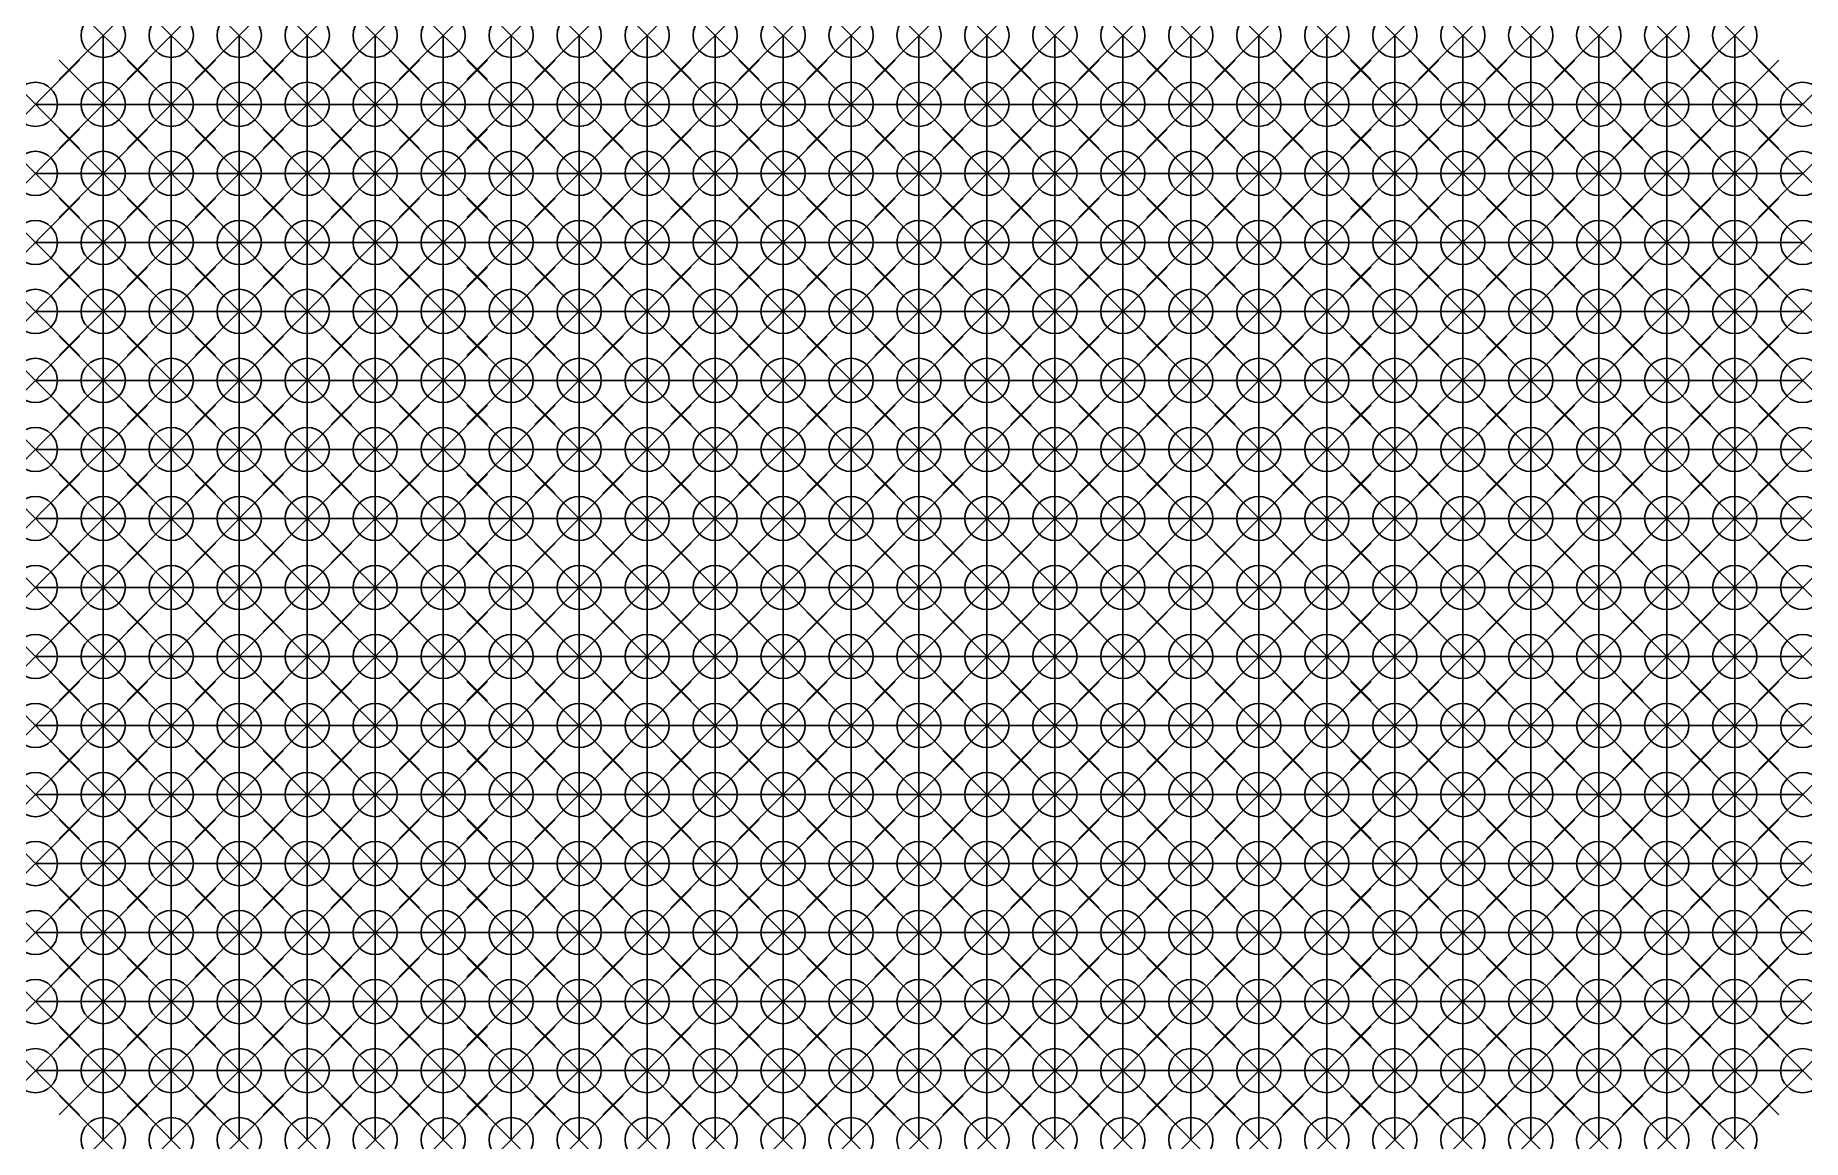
# Model space of a CAD drawing. Header units: inches. Extents: x 0 to 40, y 0 to 25.
import ezdxf

# ---------------------------------------------------------------- set-up
doc = ezdxf.new("R2010")
doc.units = ezdxf.units.IN
doc.header["$MEASUREMENT"] = 0
doc.header["$PDMODE"] = 35
for name, color, linetype in [('GF_Glass_01', 210, 'Continuous'), ('GF_Glass_02', 210, 'Continuous'), ('GF_Glass_03', 210, 'Continuous'), ('GF_Glass_04', 210, 'Continuous'), ('GF_Glass_05', 210, 'Continuous'), ('NF_Glassload', 150, 'Continuous'), ('NF_RestraintsXYZ', 70, 'Continuous'), ('NF_Windload_01', 40, 'Continuous'), ('NF_Windload_02', 40, 'Continuous'), ('NF_Windload_03', 40, 'Continuous'), ('NF_Windload_04', 40, 'Continuous'), ('NF_Windload_05', 40, 'Continuous'), ('NF_Windload_06', 40, 'Continuous'), ('NF_Windload_07', 40, 'Continuous'), ('NF_Windload_08', 40, 'Continuous'), ('NF_Windload_09', 40, 'Continuous'), ('NF_Windload_10', 40, 'Continuous'), ('NF_Windload_11', 40, 'Continuous'), ('NF_Windload_12', 40, 'Continuous'), ('NF_Windload_13', 40, 'Continuous'), ('NF_Windload_14', 40, 'Continuous'), ('NF_Windload_15', 40, 'Continuous')]:
    doc.layers.add(name, color=color, linetype=linetype)

msp = doc.modelspace()

# ---------------------------------------------------------------- linework, layer by layer
for p, q in [((1.538, 25), (1.538, 23.438)), ((3.077, 25), (3.077, 23.438)), ((4.615, 25), (4.615, 23.438)), ((6.154, 25), (6.154, 23.438)), ((7.692, 25), (7.692, 23.438)), ((9.231, 25), (9.231, 23.438)), ((10.769, 25), (10.769, 23.438)), ((12.308, 25), (12.308, 23.438)), ((13.846, 25), (13.846, 23.438)), ((15.385, 25), (15.385, 23.438)), ((16.923, 25), (16.923, 23.438)), ((18.462, 25), (18.462, 23.438)), ((20, 25), (20, 23.438)), ((21.538, 25), (21.538, 23.438)), ((23.077, 25), (23.077, 23.438)), ((24.615, 25), (24.615, 23.438)), ((26.154, 25), (26.154, 23.438)), ((27.692, 25), (27.692, 23.438)), ((29.231, 25), (29.231, 23.438)), ((30.769, 25), (30.769, 23.438)), ((32.308, 25), (32.308, 23.438)), ((33.846, 25), (33.846, 23.438)), ((35.385, 25), (35.385, 23.438)), ((36.923, 25), (36.923, 23.438)), ((38.462, 25), (38.462, 23.438)), ((0, 23.438), (1.538, 23.438)), ((1.538, 23.438), (1.538, 21.875)), ((1.538, 23.438), (3.077, 23.438)), ((3.077, 23.438), (3.077, 21.875)), ((3.077, 23.438), (4.615, 23.438)), ((4.615, 23.438), (4.615, 21.875)), ((4.615, 23.438), (6.154, 23.438)), ((6.154, 23.438), (6.154, 21.875)), ((6.154, 23.438), (7.692, 23.438)), ((7.692, 23.438), (7.692, 21.875)), ((7.692, 23.438), (9.231, 23.438)), ((9.231, 23.438), (9.231, 21.875)), ((9.231, 23.438), (10.769, 23.438)), ((10.769, 23.438), (10.769, 21.875)), ((10.769, 23.438), (12.308, 23.438)), ((12.308, 23.438), (12.308, 21.875)), ((12.308, 23.438), (13.846, 23.438)), ((13.846, 23.438), (13.846, 21.875)), ((13.846, 23.438), (15.385, 23.438)), ((15.385, 23.438), (15.385, 21.875)), ((15.385, 23.438), (16.923, 23.438)), ((16.923, 23.438), (16.923, 21.875)), ((16.923, 23.438), (18.462, 23.438)), ((18.462, 23.438), (18.462, 21.875)), ((18.462, 23.438), (20, 23.438)), ((20, 23.438), (20, 21.875)), ((20, 23.438), (21.538, 23.438)), ((21.538, 23.438), (21.538, 21.875)), ((21.538, 23.438), (23.077, 23.438)), ((23.077, 23.438), (23.077, 21.875)), ((23.077, 23.438), (24.615, 23.438)), ((24.615, 23.438), (24.615, 21.875)), ((24.615, 23.438), (26.154, 23.438)), ((26.154, 23.438), (26.154, 21.875)), ((26.154, 23.438), (27.692, 23.438)), ((27.692, 23.438), (27.692, 21.875)), ((27.692, 23.438), (29.231, 23.438)), ((29.231, 23.438), (29.231, 21.875)), ((29.231, 23.438), (30.769, 23.438)), ((30.769, 23.438), (30.769, 21.875)), ((30.769, 23.438), (32.308, 23.438)), ((32.308, 23.438), (32.308, 21.875)), ((32.308, 23.438), (33.846, 23.438)), ((33.846, 23.438), (33.846, 21.875)), ((33.846, 23.438), (35.385, 23.438)), ((35.385, 23.438), (35.385, 21.875)), ((35.385, 23.438), (36.923, 23.438)), ((36.923, 23.438), (36.923, 21.875)), ((36.923, 23.438), (38.462, 23.438)), ((38.462, 23.438), (38.462, 21.875)), ((38.462, 23.438), (40, 23.438)), ((0, 21.875), (1.538, 21.875)), ((1.538, 21.875), (1.538, 20.312)), ((1.538, 21.875), (3.077, 21.875)), ((3.077, 21.875), (3.077, 20.312)), ((3.077, 21.875), (4.615, 21.875)), ((4.615, 21.875), (4.615, 20.312)), ((4.615, 21.875), (6.154, 21.875)), ((6.154, 21.875), (6.154, 20.312)), ((6.154, 21.875), (7.692, 21.875)), ((7.692, 21.875), (7.692, 20.312)), ((7.692, 21.875), (9.231, 21.875)), ((9.231, 21.875), (9.231, 20.312)), ((9.231, 21.875), (10.769, 21.875)), ((10.769, 21.875), (10.769, 20.312)), ((10.769, 21.875), (12.308, 21.875)), ((12.308, 21.875), (12.308, 20.312)), ((12.308, 21.875), (13.846, 21.875)), ((13.846, 21.875), (13.846, 20.312)), ((13.846, 21.875), (15.385, 21.875)), ((15.385, 21.875), (15.385, 20.312)), ((15.385, 21.875), (16.923, 21.875)), ((16.923, 21.875), (16.923, 20.312)), ((16.923, 21.875), (18.462, 21.875)), ((18.462, 21.875), (18.462, 20.312)), ((18.462, 21.875), (20, 21.875)), ((20, 21.875), (20, 20.312)), ((20, 21.875), (21.538, 21.875)), ((21.538, 21.875), (21.538, 20.312)), ((21.538, 21.875), (23.077, 21.875)), ((23.077, 21.875), (23.077, 20.312)), ((23.077, 21.875), (24.615, 21.875)), ((24.615, 21.875), (24.615, 20.312)), ((24.615, 21.875), (26.154, 21.875)), ((26.154, 21.875), (26.154, 20.312)), ((26.154, 21.875), (27.692, 21.875)), ((27.692, 21.875), (27.692, 20.312)), ((27.692, 21.875), (29.231, 21.875)), ((29.231, 21.875), (29.231, 20.312)), ((29.231, 21.875), (30.769, 21.875)), ((30.769, 21.875), (30.769, 20.312)), ((30.769, 21.875), (32.308, 21.875)), ((32.308, 21.875), (32.308, 20.312)), ((32.308, 21.875), (33.846, 21.875)), ((33.846, 21.875), (33.846, 20.312)), ((33.846, 21.875), (35.385, 21.875)), ((35.385, 21.875), (35.385, 20.312)), ((35.385, 21.875), (36.923, 21.875)), ((36.923, 21.875), (36.923, 20.312)), ((36.923, 21.875), (38.462, 21.875)), ((38.462, 21.875), (38.462, 20.312)), ((38.462, 21.875), (40, 21.875)), ((0, 20.312), (1.538, 20.312)), ((1.538, 20.312), (1.538, 18.75)), ((1.538, 20.312), (3.077, 20.312)), ((3.077, 20.312), (3.077, 18.75)), ((3.077, 20.312), (4.615, 20.312)), ((4.615, 20.312), (4.615, 18.75)), ((4.615, 20.312), (6.154, 20.312)), ((6.154, 20.312), (6.154, 18.75)), ((6.154, 20.312), (7.692, 20.312)), ((7.692, 20.312), (7.692, 18.75)), ((7.692, 20.312), (9.231, 20.312)), ((9.231, 20.312), (9.231, 18.75)), ((9.231, 20.312), (10.769, 20.312)), ((10.769, 20.312), (10.769, 18.75)), ((10.769, 20.312), (12.308, 20.312)), ((12.308, 20.312), (12.308, 18.75)), ((12.308, 20.312), (13.846, 20.312)), ((13.846, 20.312), (13.846, 18.75)), ((13.846, 20.312), (15.385, 20.312)), ((15.385, 20.312), (15.385, 18.75)), ((15.385, 20.312), (16.923, 20.312)), ((16.923, 20.312), (16.923, 18.75)), ((16.923, 20.312), (18.462, 20.312)), ((18.462, 20.312), (18.462, 18.75)), ((18.462, 20.312), (20, 20.312)), ((20, 20.312), (20, 18.75)), ((20, 20.312), (21.538, 20.312)), ((21.538, 20.312), (21.538, 18.75)), ((21.538, 20.312), (23.077, 20.312)), ((23.077, 20.312), (23.077, 18.75)), ((23.077, 20.312), (24.615, 20.312)), ((24.615, 20.312), (24.615, 18.75)), ((24.615, 20.312), (26.154, 20.312)), ((26.154, 20.312), (26.154, 18.75)), ((26.154, 20.312), (27.692, 20.312)), ((27.692, 20.312), (27.692, 18.75)), ((27.692, 20.312), (29.231, 20.312)), ((29.231, 20.312), (29.231, 18.75)), ((29.231, 20.312), (30.769, 20.312)), ((30.769, 20.312), (30.769, 18.75)), ((30.769, 20.312), (32.308, 20.312)), ((32.308, 20.312), (32.308, 18.75)), ((32.308, 20.312), (33.846, 20.312)), ((33.846, 20.312), (33.846, 18.75)), ((33.846, 20.312), (35.385, 20.312)), ((35.385, 20.312), (35.385, 18.75)), ((35.385, 20.312), (36.923, 20.312)), ((36.923, 20.312), (36.923, 18.75)), ((36.923, 20.312), (38.462, 20.312)), ((38.462, 20.312), (38.462, 18.75)), ((38.462, 20.312), (40, 20.312)), ((0, 18.75), (1.538, 18.75)), ((1.538, 18.75), (1.538, 17.188)), ((1.538, 18.75), (3.077, 18.75)), ((3.077, 18.75), (3.077, 17.188)), ((3.077, 18.75), (4.615, 18.75)), ((4.615, 18.75), (4.615, 17.188)), ((4.615, 18.75), (6.154, 18.75)), ((6.154, 18.75), (6.154, 17.188)), ((6.154, 18.75), (7.692, 18.75)), ((7.692, 18.75), (7.692, 17.188)), ((7.692, 18.75), (9.231, 18.75)), ((9.231, 18.75), (9.231, 17.188)), ((9.231, 18.75), (10.769, 18.75)), ((10.769, 18.75), (10.769, 17.188)), ((10.769, 18.75), (12.308, 18.75)), ((12.308, 18.75), (12.308, 17.188)), ((12.308, 18.75), (13.846, 18.75)), ((13.846, 18.75), (13.846, 17.188)), ((13.846, 18.75), (15.385, 18.75)), ((15.385, 18.75), (15.385, 17.188)), ((15.385, 18.75), (16.923, 18.75)), ((16.923, 18.75), (16.923, 17.188)), ((16.923, 18.75), (18.462, 18.75)), ((18.462, 18.75), (18.462, 17.188)), ((18.462, 18.75), (20, 18.75)), ((20, 18.75), (20, 17.188)), ((20, 18.75), (21.538, 18.75)), ((21.538, 18.75), (21.538, 17.188)), ((21.538, 18.75), (23.077, 18.75)), ((23.077, 18.75), (23.077, 17.188)), ((23.077, 18.75), (24.615, 18.75)), ((24.615, 18.75), (24.615, 17.188)), ((24.615, 18.75), (26.154, 18.75)), ((26.154, 18.75), (26.154, 17.188)), ((26.154, 18.75), (27.692, 18.75)), ((27.692, 18.75), (27.692, 17.188)), ((27.692, 18.75), (29.231, 18.75)), ((29.231, 18.75), (29.231, 17.188)), ((29.231, 18.75), (30.769, 18.75)), ((30.769, 18.75), (30.769, 17.188)), ((30.769, 18.75), (32.308, 18.75)), ((32.308, 18.75), (32.308, 17.188)), ((32.308, 18.75), (33.846, 18.75)), ((33.846, 18.75), (33.846, 17.188)), ((33.846, 18.75), (35.385, 18.75)), ((35.385, 18.75), (35.385, 17.188)), ((35.385, 18.75), (36.923, 18.75)), ((36.923, 18.75), (36.923, 17.188)), ((36.923, 18.75), (38.462, 18.75)), ((38.462, 18.75), (38.462, 17.188)), ((38.462, 18.75), (40, 18.75)), ((0, 17.188), (1.538, 17.188)), ((1.538, 17.188), (1.538, 15.625)), ((1.538, 17.188), (3.077, 17.188)), ((3.077, 17.188), (3.077, 15.625)), ((3.077, 17.188), (4.615, 17.188)), ((4.615, 17.188), (4.615, 15.625)), ((4.615, 17.188), (6.154, 17.188)), ((6.154, 17.188), (6.154, 15.625)), ((6.154, 17.188), (7.692, 17.188)), ((7.692, 17.188), (7.692, 15.625)), ((7.692, 17.188), (9.231, 17.188)), ((9.231, 17.188), (9.231, 15.625)), ((9.231, 17.188), (10.769, 17.188)), ((10.769, 17.188), (10.769, 15.625)), ((10.769, 17.188), (12.308, 17.188)), ((12.308, 17.188), (12.308, 15.625)), ((12.308, 17.188), (13.846, 17.188)), ((13.846, 17.188), (13.846, 15.625)), ((13.846, 17.188), (15.385, 17.188)), ((15.385, 17.188), (15.385, 15.625)), ((15.385, 17.188), (16.923, 17.188)), ((16.923, 17.188), (16.923, 15.625)), ((16.923, 17.188), (18.462, 17.188)), ((18.462, 17.188), (18.462, 15.625)), ((18.462, 17.188), (20, 17.188)), ((20, 17.188), (20, 15.625)), ((20, 17.188), (21.538, 17.188)), ((21.538, 17.188), (21.538, 15.625)), ((21.538, 17.188), (23.077, 17.188)), ((23.077, 17.188), (23.077, 15.625)), ((23.077, 17.188), (24.615, 17.188)), ((24.615, 17.188), (24.615, 15.625)), ((24.615, 17.188), (26.154, 17.188)), ((26.154, 17.188), (26.154, 15.625)), ((26.154, 17.188), (27.692, 17.188)), ((27.692, 17.188), (27.692, 15.625)), ((27.692, 17.188), (29.231, 17.188)), ((29.231, 17.188), (29.231, 15.625)), ((29.231, 17.188), (30.769, 17.188)), ((30.769, 17.188), (30.769, 15.625)), ((30.769, 17.188), (32.308, 17.188)), ((32.308, 17.188), (32.308, 15.625)), ((32.308, 17.188), (33.846, 17.188)), ((33.846, 17.188), (33.846, 15.625)), ((33.846, 17.188), (35.385, 17.188)), ((35.385, 17.188), (35.385, 15.625)), ((35.385, 17.188), (36.923, 17.188)), ((36.923, 17.188), (36.923, 15.625)), ((36.923, 17.188), (38.462, 17.188)), ((38.462, 17.188), (38.462, 15.625)), ((38.462, 17.188), (40, 17.188)), ((0, 15.625), (1.538, 15.625)), ((1.538, 15.625), (1.538, 14.062)), ((1.538, 15.625), (3.077, 15.625)), ((3.077, 15.625), (3.077, 14.062)), ((3.077, 15.625), (4.615, 15.625)), ((4.615, 15.625), (4.615, 14.062)), ((4.615, 15.625), (6.154, 15.625)), ((6.154, 15.625), (6.154, 14.062)), ((6.154, 15.625), (7.692, 15.625)), ((7.692, 15.625), (7.692, 14.062)), ((7.692, 15.625), (9.231, 15.625)), ((9.231, 15.625), (9.231, 14.062)), ((9.231, 15.625), (10.769, 15.625)), ((10.769, 15.625), (10.769, 14.062)), ((10.769, 15.625), (12.308, 15.625)), ((12.308, 15.625), (12.308, 14.062)), ((12.308, 15.625), (13.846, 15.625)), ((13.846, 15.625), (13.846, 14.062)), ((13.846, 15.625), (15.385, 15.625)), ((15.385, 15.625), (15.385, 14.062)), ((15.385, 15.625), (16.923, 15.625)), ((16.923, 15.625), (16.923, 14.062)), ((16.923, 15.625), (18.462, 15.625)), ((18.462, 15.625), (18.462, 14.062)), ((18.462, 15.625), (20, 15.625)), ((20, 15.625), (20, 14.062)), ((20, 15.625), (21.538, 15.625)), ((21.538, 15.625), (21.538, 14.062)), ((21.538, 15.625), (23.077, 15.625)), ((23.077, 15.625), (23.077, 14.062)), ((23.077, 15.625), (24.615, 15.625)), ((24.615, 15.625), (24.615, 14.062)), ((24.615, 15.625), (26.154, 15.625)), ((26.154, 15.625), (26.154, 14.062)), ((26.154, 15.625), (27.692, 15.625)), ((27.692, 15.625), (27.692, 14.062)), ((27.692, 15.625), (29.231, 15.625)), ((29.231, 15.625), (29.231, 14.062)), ((29.231, 15.625), (30.769, 15.625)), ((30.769, 15.625), (30.769, 14.062)), ((30.769, 15.625), (32.308, 15.625)), ((32.308, 15.625), (32.308, 14.062)), ((32.308, 15.625), (33.846, 15.625)), ((33.846, 15.625), (33.846, 14.062)), ((33.846, 15.625), (35.385, 15.625)), ((35.385, 15.625), (35.385, 14.062)), ((35.385, 15.625), (36.923, 15.625)), ((36.923, 15.625), (36.923, 14.062)), ((36.923, 15.625), (38.462, 15.625)), ((38.462, 15.625), (38.462, 14.062)), ((38.462, 15.625), (40, 15.625)), ((0, 14.062), (1.538, 14.062)), ((1.538, 14.062), (1.538, 12.5)), ((1.538, 14.062), (3.077, 14.062)), ((3.077, 14.062), (3.077, 12.5)), ((3.077, 14.062), (4.615, 14.062)), ((4.615, 14.062), (4.615, 12.5)), ((4.615, 14.062), (6.154, 14.062)), ((6.154, 14.062), (6.154, 12.5)), ((6.154, 14.062), (7.692, 14.062)), ((7.692, 14.062), (7.692, 12.5)), ((7.692, 14.062), (9.231, 14.062)), ((9.231, 14.062), (9.231, 12.5)), ((9.231, 14.062), (10.769, 14.062)), ((10.769, 14.062), (10.769, 12.5)), ((10.769, 14.062), (12.308, 14.062)), ((12.308, 14.062), (12.308, 12.5)), ((12.308, 14.062), (13.846, 14.062)), ((13.846, 14.062), (13.846, 12.5)), ((13.846, 14.062), (15.385, 14.062)), ((15.385, 14.062), (15.385, 12.5)), ((15.385, 14.062), (16.923, 14.062)), ((16.923, 14.062), (16.923, 12.5)), ((16.923, 14.062), (18.462, 14.062)), ((18.462, 14.062), (18.462, 12.5)), ((18.462, 14.062), (20, 14.062)), ((20, 14.062), (20, 12.5)), ((20, 14.062), (21.538, 14.062)), ((21.538, 14.062), (21.538, 12.5)), ((21.538, 14.062), (23.077, 14.062)), ((23.077, 14.062), (23.077, 12.5)), ((23.077, 14.062), (24.615, 14.062)), ((24.615, 14.062), (24.615, 12.5)), ((24.615, 14.062), (26.154, 14.062)), ((26.154, 14.062), (26.154, 12.5)), ((26.154, 14.062), (27.692, 14.062)), ((27.692, 14.062), (27.692, 12.5)), ((27.692, 14.062), (29.231, 14.062)), ((29.231, 14.062), (29.231, 12.5)), ((29.231, 14.062), (30.769, 14.062)), ((30.769, 14.062), (30.769, 12.5)), ((30.769, 14.062), (32.308, 14.062)), ((32.308, 14.062), (32.308, 12.5)), ((32.308, 14.062), (33.846, 14.062)), ((33.846, 14.062), (33.846, 12.5)), ((33.846, 14.062), (35.385, 14.062)), ((35.385, 14.062), (35.385, 12.5)), ((35.385, 14.062), (36.923, 14.062)), ((36.923, 14.062), (36.923, 12.5)), ((36.923, 14.062), (38.462, 14.062)), ((38.462, 14.062), (38.462, 12.5)), ((38.462, 14.062), (40, 14.062)), ((0, 12.5), (1.538, 12.5)), ((1.538, 12.5), (1.538, 10.938)), ((1.538, 12.5), (3.077, 12.5)), ((3.077, 12.5), (3.077, 10.938)), ((3.077, 12.5), (4.615, 12.5)), ((4.615, 12.5), (4.615, 10.938)), ((4.615, 12.5), (6.154, 12.5)), ((6.154, 12.5), (6.154, 10.938)), ((6.154, 12.5), (7.692, 12.5)), ((7.692, 12.5), (7.692, 10.938)), ((7.692, 12.5), (9.231, 12.5)), ((9.231, 12.5), (9.231, 10.938)), ((9.231, 12.5), (10.769, 12.5)), ((10.769, 12.5), (10.769, 10.938)), ((10.769, 12.5), (12.308, 12.5)), ((12.308, 12.5), (12.308, 10.938)), ((12.308, 12.5), (13.846, 12.5)), ((13.846, 12.5), (13.846, 10.938)), ((13.846, 12.5), (15.385, 12.5)), ((15.385, 12.5), (15.385, 10.938)), ((15.385, 12.5), (16.923, 12.5)), ((16.923, 12.5), (16.923, 10.938)), ((16.923, 12.5), (18.462, 12.5)), ((18.462, 12.5), (18.462, 10.938)), ((18.462, 12.5), (20, 12.5)), ((20, 12.5), (20, 10.938)), ((20, 12.5), (21.538, 12.5)), ((21.538, 12.5), (21.538, 10.938)), ((21.538, 12.5), (23.077, 12.5)), ((23.077, 12.5), (23.077, 10.938)), ((23.077, 12.5), (24.615, 12.5)), ((24.615, 12.5), (24.615, 10.938)), ((24.615, 12.5), (26.154, 12.5)), ((26.154, 12.5), (26.154, 10.938)), ((26.154, 12.5), (27.692, 12.5)), ((27.692, 12.5), (27.692, 10.938)), ((27.692, 12.5), (29.231, 12.5)), ((29.231, 12.5), (29.231, 10.938)), ((29.231, 12.5), (30.769, 12.5)), ((30.769, 12.5), (30.769, 10.938)), ((30.769, 12.5), (32.308, 12.5)), ((32.308, 12.5), (32.308, 10.938)), ((32.308, 12.5), (33.846, 12.5)), ((33.846, 12.5), (33.846, 10.938)), ((33.846, 12.5), (35.385, 12.5)), ((35.385, 12.5), (35.385, 10.938)), ((35.385, 12.5), (36.923, 12.5)), ((36.923, 12.5), (36.923, 10.938)), ((36.923, 12.5), (38.462, 12.5)), ((38.462, 12.5), (38.462, 10.938)), ((38.462, 12.5), (40, 12.5)), ((0, 10.938), (1.538, 10.938)), ((1.538, 10.938), (1.538, 9.375)), ((1.538, 10.938), (3.077, 10.938)), ((3.077, 10.938), (3.077, 9.375)), ((3.077, 10.938), (4.615, 10.938)), ((4.615, 10.938), (4.615, 9.375)), ((4.615, 10.938), (6.154, 10.938)), ((6.154, 10.938), (6.154, 9.375)), ((6.154, 10.938), (7.692, 10.938)), ((7.692, 10.938), (7.692, 9.375)), ((7.692, 10.938), (9.231, 10.938)), ((9.231, 10.938), (9.231, 9.375)), ((9.231, 10.938), (10.769, 10.938)), ((10.769, 10.938), (10.769, 9.375)), ((10.769, 10.938), (12.308, 10.938)), ((12.308, 10.938), (12.308, 9.375)), ((12.308, 10.938), (13.846, 10.938)), ((13.846, 10.938), (13.846, 9.375)), ((13.846, 10.938), (15.385, 10.938)), ((15.385, 10.938), (15.385, 9.375)), ((15.385, 10.938), (16.923, 10.938)), ((16.923, 10.938), (16.923, 9.375)), ((16.923, 10.938), (18.462, 10.938)), ((18.462, 10.938), (18.462, 9.375)), ((18.462, 10.938), (20, 10.938)), ((20, 10.938), (20, 9.375)), ((20, 10.938), (21.538, 10.938)), ((21.538, 10.938), (21.538, 9.375)), ((21.538, 10.938), (23.077, 10.938)), ((23.077, 10.938), (23.077, 9.375)), ((23.077, 10.938), (24.615, 10.938)), ((24.615, 10.938), (24.615, 9.375)), ((24.615, 10.938), (26.154, 10.938)), ((26.154, 10.938), (26.154, 9.375)), ((26.154, 10.938), (27.692, 10.938)), ((27.692, 10.938), (27.692, 9.375)), ((27.692, 10.938), (29.231, 10.938)), ((29.231, 10.938), (29.231, 9.375)), ((29.231, 10.938), (30.769, 10.938)), ((30.769, 10.938), (30.769, 9.375)), ((30.769, 10.938), (32.308, 10.938)), ((32.308, 10.938), (32.308, 9.375)), ((32.308, 10.938), (33.846, 10.938)), ((33.846, 10.938), (33.846, 9.375)), ((33.846, 10.938), (35.385, 10.938)), ((35.385, 10.938), (35.385, 9.375)), ((35.385, 10.938), (36.923, 10.938)), ((36.923, 10.938), (36.923, 9.375)), ((36.923, 10.938), (38.462, 10.938)), ((38.462, 10.938), (38.462, 9.375)), ((38.462, 10.938), (40, 10.938)), ((0, 9.375), (1.538, 9.375)), ((1.538, 9.375), (1.538, 7.812)), ((1.538, 9.375), (3.077, 9.375)), ((3.077, 9.375), (3.077, 7.812)), ((3.077, 9.375), (4.615, 9.375)), ((4.615, 9.375), (4.615, 7.812)), ((4.615, 9.375), (6.154, 9.375)), ((6.154, 9.375), (6.154, 7.812)), ((6.154, 9.375), (7.692, 9.375)), ((7.692, 9.375), (7.692, 7.812)), ((7.692, 9.375), (9.231, 9.375)), ((9.231, 9.375), (9.231, 7.812)), ((9.231, 9.375), (10.769, 9.375)), ((10.769, 9.375), (10.769, 7.812)), ((10.769, 9.375), (12.308, 9.375)), ((12.308, 9.375), (12.308, 7.812)), ((12.308, 9.375), (13.846, 9.375)), ((13.846, 9.375), (13.846, 7.812)), ((13.846, 9.375), (15.385, 9.375)), ((15.385, 9.375), (15.385, 7.812)), ((15.385, 9.375), (16.923, 9.375)), ((16.923, 9.375), (16.923, 7.812)), ((16.923, 9.375), (18.462, 9.375)), ((18.462, 9.375), (18.462, 7.812)), ((18.462, 9.375), (20, 9.375)), ((20, 9.375), (20, 7.812)), ((20, 9.375), (21.538, 9.375)), ((21.538, 9.375), (21.538, 7.812)), ((21.538, 9.375), (23.077, 9.375)), ((23.077, 9.375), (23.077, 7.812)), ((23.077, 9.375), (24.615, 9.375)), ((24.615, 9.375), (24.615, 7.812)), ((24.615, 9.375), (26.154, 9.375)), ((26.154, 9.375), (26.154, 7.812)), ((26.154, 9.375), (27.692, 9.375)), ((27.692, 9.375), (27.692, 7.812)), ((27.692, 9.375), (29.231, 9.375)), ((29.231, 9.375), (29.231, 7.812)), ((29.231, 9.375), (30.769, 9.375)), ((30.769, 9.375), (30.769, 7.812)), ((30.769, 9.375), (32.308, 9.375)), ((32.308, 9.375), (32.308, 7.812)), ((32.308, 9.375), (33.846, 9.375)), ((33.846, 9.375), (33.846, 7.812)), ((33.846, 9.375), (35.385, 9.375)), ((35.385, 9.375), (35.385, 7.812)), ((35.385, 9.375), (36.923, 9.375)), ((36.923, 9.375), (36.923, 7.812)), ((36.923, 9.375), (38.462, 9.375)), ((38.462, 9.375), (38.462, 7.812)), ((38.462, 9.375), (40, 9.375)), ((0, 7.812), (1.538, 7.812)), ((1.538, 7.812), (1.538, 6.25)), ((1.538, 7.812), (3.077, 7.812)), ((3.077, 7.812), (3.077, 6.25)), ((3.077, 7.812), (4.615, 7.812)), ((4.615, 7.812), (4.615, 6.25)), ((4.615, 7.812), (6.154, 7.812)), ((6.154, 7.812), (6.154, 6.25)), ((6.154, 7.812), (7.692, 7.812)), ((7.692, 7.812), (7.692, 6.25)), ((7.692, 7.812), (9.231, 7.812)), ((9.231, 7.812), (9.231, 6.25)), ((9.231, 7.812), (10.769, 7.812)), ((10.769, 7.812), (10.769, 6.25)), ((10.769, 7.812), (12.308, 7.812)), ((12.308, 7.812), (12.308, 6.25)), ((12.308, 7.812), (13.846, 7.812)), ((13.846, 7.812), (13.846, 6.25)), ((13.846, 7.812), (15.385, 7.812)), ((15.385, 7.812), (15.385, 6.25)), ((15.385, 7.812), (16.923, 7.812)), ((16.923, 7.812), (16.923, 6.25)), ((16.923, 7.812), (18.462, 7.812)), ((18.462, 7.812), (18.462, 6.25)), ((18.462, 7.812), (20, 7.812)), ((20, 7.812), (20, 6.25)), ((20, 7.812), (21.538, 7.812)), ((21.538, 7.812), (21.538, 6.25)), ((21.538, 7.812), (23.077, 7.812)), ((23.077, 7.812), (23.077, 6.25)), ((23.077, 7.812), (24.615, 7.812)), ((24.615, 7.812), (24.615, 6.25)), ((24.615, 7.812), (26.154, 7.812)), ((26.154, 7.812), (26.154, 6.25)), ((26.154, 7.812), (27.692, 7.812)), ((27.692, 7.812), (27.692, 6.25)), ((27.692, 7.812), (29.231, 7.812)), ((29.231, 7.812), (29.231, 6.25)), ((29.231, 7.812), (30.769, 7.812)), ((30.769, 7.812), (30.769, 6.25)), ((30.769, 7.812), (32.308, 7.812)), ((32.308, 7.812), (32.308, 6.25)), ((32.308, 7.812), (33.846, 7.812)), ((33.846, 7.812), (33.846, 6.25)), ((33.846, 7.812), (35.385, 7.812)), ((35.385, 7.812), (35.385, 6.25)), ((35.385, 7.812), (36.923, 7.812)), ((36.923, 7.812), (36.923, 6.25)), ((36.923, 7.812), (38.462, 7.812)), ((38.462, 7.812), (38.462, 6.25)), ((38.462, 7.812), (40, 7.812)), ((0, 6.25), (1.538, 6.25)), ((1.538, 6.25), (1.538, 4.688)), ((1.538, 6.25), (3.077, 6.25)), ((3.077, 6.25), (3.077, 4.688)), ((3.077, 6.25), (4.615, 6.25)), ((4.615, 6.25), (4.615, 4.688)), ((4.615, 6.25), (6.154, 6.25)), ((6.154, 6.25), (6.154, 4.688)), ((6.154, 6.25), (7.692, 6.25)), ((7.692, 6.25), (7.692, 4.688)), ((7.692, 6.25), (9.231, 6.25)), ((9.231, 6.25), (9.231, 4.688)), ((9.231, 6.25), (10.769, 6.25)), ((10.769, 6.25), (10.769, 4.688)), ((10.769, 6.25), (12.308, 6.25)), ((12.308, 6.25), (12.308, 4.688)), ((12.308, 6.25), (13.846, 6.25)), ((13.846, 6.25), (13.846, 4.688)), ((13.846, 6.25), (15.385, 6.25)), ((15.385, 6.25), (15.385, 4.688)), ((15.385, 6.25), (16.923, 6.25)), ((16.923, 6.25), (16.923, 4.688)), ((16.923, 6.25), (18.462, 6.25)), ((18.462, 6.25), (18.462, 4.688)), ((18.462, 6.25), (20, 6.25)), ((20, 6.25), (20, 4.688)), ((20, 6.25), (21.538, 6.25)), ((21.538, 6.25), (21.538, 4.688)), ((21.538, 6.25), (23.077, 6.25)), ((23.077, 6.25), (23.077, 4.688)), ((23.077, 6.25), (24.615, 6.25)), ((24.615, 6.25), (24.615, 4.688)), ((24.615, 6.25), (26.154, 6.25)), ((26.154, 6.25), (26.154, 4.688)), ((26.154, 6.25), (27.692, 6.25)), ((27.692, 6.25), (27.692, 4.688)), ((27.692, 6.25), (29.231, 6.25)), ((29.231, 6.25), (29.231, 4.688)), ((29.231, 6.25), (30.769, 6.25)), ((30.769, 6.25), (30.769, 4.688)), ((30.769, 6.25), (32.308, 6.25)), ((32.308, 6.25), (32.308, 4.688)), ((32.308, 6.25), (33.846, 6.25)), ((33.846, 6.25), (33.846, 4.688)), ((33.846, 6.25), (35.385, 6.25)), ((35.385, 6.25), (35.385, 4.688)), ((35.385, 6.25), (36.923, 6.25)), ((36.923, 6.25), (36.923, 4.688)), ((36.923, 6.25), (38.462, 6.25)), ((38.462, 6.25), (38.462, 4.688)), ((38.462, 6.25), (40, 6.25)), ((0, 4.688), (1.538, 4.688)), ((1.538, 4.688), (1.538, 3.125)), ((1.538, 4.688), (3.077, 4.688)), ((3.077, 4.688), (3.077, 3.125)), ((3.077, 4.688), (4.615, 4.688)), ((4.615, 4.688), (4.615, 3.125)), ((4.615, 4.688), (6.154, 4.688)), ((6.154, 4.688), (6.154, 3.125)), ((6.154, 4.688), (7.692, 4.688)), ((7.692, 4.688), (7.692, 3.125)), ((7.692, 4.688), (9.231, 4.688)), ((9.231, 4.688), (9.231, 3.125)), ((9.231, 4.688), (10.769, 4.688)), ((10.769, 4.688), (10.769, 3.125)), ((10.769, 4.688), (12.308, 4.688)), ((12.308, 4.688), (12.308, 3.125)), ((12.308, 4.688), (13.846, 4.688)), ((13.846, 4.688), (13.846, 3.125)), ((13.846, 4.688), (15.385, 4.688)), ((15.385, 4.688), (15.385, 3.125)), ((15.385, 4.688), (16.923, 4.688)), ((16.923, 4.688), (16.923, 3.125)), ((16.923, 4.688), (18.462, 4.688)), ((18.462, 4.688), (18.462, 3.125)), ((18.462, 4.688), (20, 4.688)), ((20, 4.688), (20, 3.125)), ((20, 4.688), (21.538, 4.688)), ((21.538, 4.688), (21.538, 3.125)), ((21.538, 4.688), (23.077, 4.688)), ((23.077, 4.688), (23.077, 3.125)), ((23.077, 4.688), (24.615, 4.688)), ((24.615, 4.688), (24.615, 3.125)), ((24.615, 4.688), (26.154, 4.688)), ((26.154, 4.688), (26.154, 3.125)), ((26.154, 4.688), (27.692, 4.688)), ((27.692, 4.688), (27.692, 3.125)), ((27.692, 4.688), (29.231, 4.688)), ((29.231, 4.688), (29.231, 3.125)), ((29.231, 4.688), (30.769, 4.688)), ((30.769, 4.688), (30.769, 3.125)), ((30.769, 4.688), (32.308, 4.688)), ((32.308, 4.688), (32.308, 3.125)), ((32.308, 4.688), (33.846, 4.688)), ((33.846, 4.688), (33.846, 3.125)), ((33.846, 4.688), (35.385, 4.688)), ((35.385, 4.688), (35.385, 3.125)), ((35.385, 4.688), (36.923, 4.688)), ((36.923, 4.688), (36.923, 3.125)), ((36.923, 4.688), (38.462, 4.688)), ((38.462, 4.688), (38.462, 3.125)), ((38.462, 4.688), (40, 4.688)), ((0, 3.125), (1.538, 3.125)), ((1.538, 3.125), (1.538, 1.562)), ((1.538, 3.125), (3.077, 3.125)), ((3.077, 3.125), (3.077, 1.562)), ((3.077, 3.125), (4.615, 3.125)), ((4.615, 3.125), (4.615, 1.562)), ((4.615, 3.125), (6.154, 3.125)), ((6.154, 3.125), (6.154, 1.562)), ((6.154, 3.125), (7.692, 3.125)), ((7.692, 3.125), (7.692, 1.562)), ((7.692, 3.125), (9.231, 3.125)), ((9.231, 3.125), (9.231, 1.562)), ((9.231, 3.125), (10.769, 3.125)), ((10.769, 3.125), (10.769, 1.562)), ((10.769, 3.125), (12.308, 3.125)), ((12.308, 3.125), (12.308, 1.562)), ((12.308, 3.125), (13.846, 3.125)), ((13.846, 3.125), (13.846, 1.562)), ((13.846, 3.125), (15.385, 3.125)), ((15.385, 3.125), (15.385, 1.562)), ((15.385, 3.125), (16.923, 3.125)), ((16.923, 3.125), (16.923, 1.562)), ((16.923, 3.125), (18.462, 3.125)), ((18.462, 3.125), (18.462, 1.562)), ((18.462, 3.125), (20, 3.125)), ((20, 3.125), (20, 1.562)), ((20, 3.125), (21.538, 3.125)), ((21.538, 3.125), (21.538, 1.562)), ((21.538, 3.125), (23.077, 3.125)), ((23.077, 3.125), (23.077, 1.562)), ((23.077, 3.125), (24.615, 3.125)), ((24.615, 3.125), (24.615, 1.562)), ((24.615, 3.125), (26.154, 3.125)), ((26.154, 3.125), (26.154, 1.562)), ((26.154, 3.125), (27.692, 3.125)), ((27.692, 3.125), (27.692, 1.562)), ((27.692, 3.125), (29.231, 3.125)), ((29.231, 3.125), (29.231, 1.562)), ((29.231, 3.125), (30.769, 3.125)), ((30.769, 3.125), (30.769, 1.562)), ((30.769, 3.125), (32.308, 3.125)), ((32.308, 3.125), (32.308, 1.562)), ((32.308, 3.125), (33.846, 3.125)), ((33.846, 3.125), (33.846, 1.562)), ((33.846, 3.125), (35.385, 3.125)), ((35.385, 3.125), (35.385, 1.562)), ((35.385, 3.125), (36.923, 3.125)), ((36.923, 3.125), (36.923, 1.562)), ((36.923, 3.125), (38.462, 3.125)), ((38.462, 3.125), (38.462, 1.562)), ((38.462, 3.125), (40, 3.125)), ((0, 1.562), (1.538, 1.562)), ((1.538, 1.562), (1.538, 0)), ((1.538, 1.562), (3.077, 1.562)), ((3.077, 1.562), (3.077, 0)), ((3.077, 1.562), (4.615, 1.562)), ((4.615, 1.562), (4.615, 0)), ((4.615, 1.562), (6.154, 1.562)), ((6.154, 1.562), (6.154, 0)), ((6.154, 1.562), (7.692, 1.562)), ((7.692, 1.562), (7.692, 0)), ((7.692, 1.562), (9.231, 1.562)), ((9.231, 1.562), (9.231, 0)), ((9.231, 1.562), (10.769, 1.562)), ((10.769, 1.562), (10.769, 0)), ((10.769, 1.562), (12.308, 1.562)), ((12.308, 1.562), (12.308, 0)), ((12.308, 1.562), (13.846, 1.562)), ((13.846, 1.562), (13.846, 0)), ((13.846, 1.562), (15.385, 1.562)), ((15.385, 1.562), (15.385, 0)), ((15.385, 1.562), (16.923, 1.562)), ((16.923, 1.562), (16.923, 0)), ((16.923, 1.562), (18.462, 1.562)), ((18.462, 1.562), (18.462, 0)), ((18.462, 1.562), (20, 1.562)), ((20, 1.562), (20, 0)), ((20, 1.562), (21.538, 1.562)), ((21.538, 1.562), (21.538, 0)), ((21.538, 1.562), (23.077, 1.562)), ((23.077, 1.562), (23.077, 0)), ((23.077, 1.562), (24.615, 1.562)), ((24.615, 1.562), (24.615, 0)), ((24.615, 1.562), (26.154, 1.562)), ((26.154, 1.562), (26.154, 0)), ((26.154, 1.562), (27.692, 1.562)), ((27.692, 1.562), (27.692, 0)), ((27.692, 1.562), (29.231, 1.562)), ((29.231, 1.562), (29.231, 0)), ((29.231, 1.562), (30.769, 1.562)), ((30.769, 1.562), (30.769, 0)), ((30.769, 1.562), (32.308, 1.562)), ((32.308, 1.562), (32.308, 0)), ((32.308, 1.562), (33.846, 1.562)), ((33.846, 1.562), (33.846, 0)), ((33.846, 1.562), (35.385, 1.562)), ((35.385, 1.562), (35.385, 0)), ((35.385, 1.562), (36.923, 1.562)), ((36.923, 1.562), (36.923, 0)), ((36.923, 1.562), (38.462, 1.562)), ((38.462, 1.562), (38.462, 0)), ((38.462, 1.562), (40, 1.562))]:
    msp.add_line(p, q)
at = {"layer": 'GF_Glass_01'}
for p in [(1.538, 1.562), (3.077, 1.562), (1.538, 0), (3.077, 0)]:
    msp.add_point(p, dxfattribs=at)
at = {"layer": 'GF_Glass_02'}
for p in [(6.154, 9.375), (7.692, 9.375), (6.154, 7.812), (7.692, 7.812)]:
    msp.add_point(p, dxfattribs=at)
at = {"layer": 'GF_Glass_03'}
for p in [(16.923, 14.062), (18.462, 14.062), (16.923, 12.5), (18.462, 12.5)]:
    msp.add_point(p, dxfattribs=at)
at = {"layer": 'GF_Glass_04'}
for p in [(10.769, 20.312), (12.308, 20.312), (10.769, 18.75), (12.308, 18.75)]:
    msp.add_point(p, dxfattribs=at)
at = {"layer": 'GF_Glass_05'}
for p in [(1.538, 23.438), (3.077, 23.438), (1.538, 21.875), (3.077, 21.875)]:
    msp.add_point(p, dxfattribs=at)
at = {"layer": 'NF_Glassload'}
for p in [(1.538, 23.438), (3.077, 23.438), (4.615, 23.438), (6.154, 23.438), (7.692, 23.438), (9.231, 23.438), (10.769, 23.438), (12.308, 23.438), (13.846, 23.438), (15.385, 23.438), (16.923, 23.438), (18.462, 23.438), (20, 23.438), (21.538, 23.438), (23.077, 23.438), (24.615, 23.438), (26.154, 23.438), (27.692, 23.438), (29.231, 23.438), (30.769, 23.438), (32.308, 23.438), (33.846, 23.438), (35.385, 23.438), (36.923, 23.438), (38.462, 23.438), (1.538, 21.875), (3.077, 21.875), (4.615, 21.875), (6.154, 21.875), (7.692, 21.875), (9.231, 21.875), (10.769, 21.875), (12.308, 21.875), (13.846, 21.875), (15.385, 21.875), (16.923, 21.875), (18.462, 21.875), (20, 21.875), (21.538, 21.875), (23.077, 21.875), (24.615, 21.875), (26.154, 21.875), (27.692, 21.875), (29.231, 21.875), (30.769, 21.875), (32.308, 21.875), (33.846, 21.875), (35.385, 21.875), (36.923, 21.875), (38.462, 21.875), (1.538, 20.312), (3.077, 20.312), (4.615, 20.312), (6.154, 20.312), (7.692, 20.312), (9.231, 20.312), (10.769, 20.312), (12.308, 20.312), (13.846, 20.312), (15.385, 20.312), (16.923, 20.312), (18.462, 20.312), (20, 20.312), (21.538, 20.312), (23.077, 20.312), (24.615, 20.312), (26.154, 20.312), (27.692, 20.312), (29.231, 20.312), (30.769, 20.312), (32.308, 20.312), (33.846, 20.312), (35.385, 20.312), (36.923, 20.312), (38.462, 20.312), (1.538, 18.75), (3.077, 18.75), (4.615, 18.75), (6.154, 18.75), (7.692, 18.75), (9.231, 18.75), (10.769, 18.75), (12.308, 18.75), (13.846, 18.75), (15.385, 18.75), (16.923, 18.75), (18.462, 18.75), (20, 18.75), (21.538, 18.75), (23.077, 18.75), (24.615, 18.75), (26.154, 18.75), (27.692, 18.75), (29.231, 18.75), (30.769, 18.75), (32.308, 18.75), (33.846, 18.75), (35.385, 18.75), (36.923, 18.75), (38.462, 18.75), (1.538, 17.188), (3.077, 17.188), (4.615, 17.188), (6.154, 17.188), (7.692, 17.188), (9.231, 17.188), (10.769, 17.188), (12.308, 17.188), (13.846, 17.188), (15.385, 17.188), (16.923, 17.188), (18.462, 17.188), (20, 17.188), (21.538, 17.188), (23.077, 17.188), (24.615, 17.188), (26.154, 17.188), (27.692, 17.188), (29.231, 17.188), (30.769, 17.188), (32.308, 17.188), (33.846, 17.188), (35.385, 17.188), (36.923, 17.188), (38.462, 17.188), (1.538, 15.625), (3.077, 15.625), (4.615, 15.625), (6.154, 15.625), (7.692, 15.625), (9.231, 15.625), (10.769, 15.625), (12.308, 15.625), (13.846, 15.625), (15.385, 15.625), (16.923, 15.625), (18.462, 15.625), (20, 15.625), (21.538, 15.625), (23.077, 15.625), (24.615, 15.625), (26.154, 15.625), (27.692, 15.625), (29.231, 15.625), (30.769, 15.625), (32.308, 15.625), (33.846, 15.625), (35.385, 15.625), (36.923, 15.625), (38.462, 15.625), (1.538, 14.062), (3.077, 14.062), (4.615, 14.062), (6.154, 14.062), (7.692, 14.062), (9.231, 14.062), (10.769, 14.062), (12.308, 14.062), (13.846, 14.062), (15.385, 14.062), (16.923, 14.062), (18.462, 14.062), (20, 14.062), (21.538, 14.062), (23.077, 14.062), (24.615, 14.062), (26.154, 14.062), (27.692, 14.062), (29.231, 14.062), (30.769, 14.062), (32.308, 14.062), (33.846, 14.062), (35.385, 14.062), (36.923, 14.062), (38.462, 14.062), (1.538, 12.5), (3.077, 12.5), (4.615, 12.5), (6.154, 12.5), (7.692, 12.5), (9.231, 12.5), (10.769, 12.5), (12.308, 12.5), (13.846, 12.5), (15.385, 12.5), (16.923, 12.5), (18.462, 12.5), (20, 12.5), (21.538, 12.5), (23.077, 12.5), (24.615, 12.5), (26.154, 12.5), (27.692, 12.5), (29.231, 12.5), (30.769, 12.5), (32.308, 12.5), (33.846, 12.5), (35.385, 12.5), (36.923, 12.5), (38.462, 12.5), (1.538, 10.938), (3.077, 10.938), (4.615, 10.938), (6.154, 10.938), (7.692, 10.938), (9.231, 10.938), (10.769, 10.938), (12.308, 10.938), (13.846, 10.938), (15.385, 10.938), (16.923, 10.938), (18.462, 10.938), (20, 10.938), (21.538, 10.938), (23.077, 10.938), (24.615, 10.938), (26.154, 10.938), (27.692, 10.938), (29.231, 10.938), (30.769, 10.938), (32.308, 10.938), (33.846, 10.938), (35.385, 10.938), (36.923, 10.938), (38.462, 10.938), (1.538, 9.375), (3.077, 9.375), (4.615, 9.375), (6.154, 9.375), (7.692, 9.375), (9.231, 9.375), (10.769, 9.375), (12.308, 9.375), (13.846, 9.375), (15.385, 9.375), (16.923, 9.375), (18.462, 9.375), (20, 9.375), (21.538, 9.375), (23.077, 9.375), (24.615, 9.375), (26.154, 9.375), (27.692, 9.375), (29.231, 9.375), (30.769, 9.375), (32.308, 9.375), (33.846, 9.375), (35.385, 9.375), (36.923, 9.375), (38.462, 9.375), (1.538, 7.812), (3.077, 7.812), (4.615, 7.812), (6.154, 7.812), (7.692, 7.812), (9.231, 7.812), (10.769, 7.812), (12.308, 7.812), (13.846, 7.812), (15.385, 7.812), (16.923, 7.812), (18.462, 7.812), (20, 7.812), (21.538, 7.812), (23.077, 7.812), (24.615, 7.812), (26.154, 7.812), (27.692, 7.812), (29.231, 7.812), (30.769, 7.812), (32.308, 7.812), (33.846, 7.812), (35.385, 7.812), (36.923, 7.812), (38.462, 7.812), (1.538, 6.25), (3.077, 6.25), (4.615, 6.25), (6.154, 6.25), (7.692, 6.25), (9.231, 6.25), (10.769, 6.25), (12.308, 6.25), (13.846, 6.25), (15.385, 6.25), (16.923, 6.25), (18.462, 6.25), (20, 6.25), (21.538, 6.25), (23.077, 6.25), (24.615, 6.25), (26.154, 6.25), (27.692, 6.25), (29.231, 6.25), (30.769, 6.25), (32.308, 6.25), (33.846, 6.25), (35.385, 6.25), (36.923, 6.25), (38.462, 6.25), (1.538, 4.688), (3.077, 4.688), (4.615, 4.688), (6.154, 4.688), (7.692, 4.688), (9.231, 4.688), (10.769, 4.688), (12.308, 4.688), (13.846, 4.688), (15.385, 4.688), (16.923, 4.688), (18.462, 4.688), (20, 4.688), (21.538, 4.688), (23.077, 4.688), (24.615, 4.688), (26.154, 4.688), (27.692, 4.688), (29.231, 4.688), (30.769, 4.688), (32.308, 4.688), (33.846, 4.688), (35.385, 4.688), (36.923, 4.688), (38.462, 4.688), (1.538, 3.125), (3.077, 3.125), (4.615, 3.125), (6.154, 3.125), (7.692, 3.125), (9.231, 3.125), (10.769, 3.125), (12.308, 3.125), (13.846, 3.125), (15.385, 3.125), (16.923, 3.125), (18.462, 3.125), (20, 3.125), (21.538, 3.125), (23.077, 3.125), (24.615, 3.125), (26.154, 3.125), (27.692, 3.125), (29.231, 3.125), (30.769, 3.125), (32.308, 3.125), (33.846, 3.125), (35.385, 3.125), (36.923, 3.125), (38.462, 3.125), (1.538, 1.562), (3.077, 1.562), (4.615, 1.562), (6.154, 1.562), (7.692, 1.562), (9.231, 1.562), (10.769, 1.562), (12.308, 1.562), (13.846, 1.562), (15.385, 1.562), (16.923, 1.562), (18.462, 1.562), (20, 1.562), (21.538, 1.562), (23.077, 1.562), (24.615, 1.562), (26.154, 1.562), (27.692, 1.562), (29.231, 1.562), (30.769, 1.562), (32.308, 1.562), (33.846, 1.562), (35.385, 1.562), (36.923, 1.562), (38.462, 1.562)]:
    msp.add_point(p, dxfattribs=at)
at = {"layer": 'NF_RestraintsXYZ'}
for p in [(1.538, 25), (3.077, 25), (4.615, 25), (6.154, 25), (7.692, 25), (9.231, 25), (10.769, 25), (12.308, 25), (13.846, 25), (15.385, 25), (16.923, 25), (18.462, 25), (20, 25), (21.538, 25), (23.077, 25), (24.615, 25), (26.154, 25), (27.692, 25), (29.231, 25), (30.769, 25), (32.308, 25), (33.846, 25), (35.385, 25), (36.923, 25), (38.462, 25), (0, 23.438), (40, 23.438), (0, 21.875), (40, 21.875), (0, 20.312), (40, 20.312), (0, 18.75), (40, 18.75), (0, 17.188), (40, 17.188), (0, 15.625), (40, 15.625), (0, 14.062), (40, 14.062), (0, 12.5), (40, 12.5), (0, 10.938), (40, 10.938), (0, 9.375), (40, 9.375), (0, 7.812), (40, 7.812), (0, 6.25), (40, 6.25), (0, 4.688), (40, 4.688), (0, 3.125), (40, 3.125), (0, 1.562), (40, 1.562), (1.538, 0), (3.077, 0), (4.615, 0), (6.154, 0), (7.692, 0), (9.231, 0), (10.769, 0), (12.308, 0), (13.846, 0), (15.385, 0), (16.923, 0), (18.462, 0), (20, 0), (21.538, 0), (23.077, 0), (24.615, 0), (26.154, 0), (27.692, 0), (29.231, 0), (30.769, 0), (32.308, 0), (33.846, 0), (35.385, 0), (36.923, 0), (38.462, 0)]:
    msp.add_point(p, dxfattribs=at)
at = {"layer": 'NF_Windload_01'}
for p in [(1.538, 1.562), (3.077, 1.562), (4.615, 1.562), (6.154, 1.562), (7.692, 1.562), (9.231, 1.562), (10.769, 1.562), (12.308, 1.562), (13.846, 1.562), (15.385, 1.562), (16.923, 1.562), (18.462, 1.562), (20, 1.562), (21.538, 1.562), (23.077, 1.562), (24.615, 1.562), (26.154, 1.562), (27.692, 1.562), (29.231, 1.562), (30.769, 1.562), (32.308, 1.562), (33.846, 1.562), (35.385, 1.562), (36.923, 1.562), (38.462, 1.562)]:
    msp.add_point(p, dxfattribs=at)
at = {"layer": 'NF_Windload_02'}
for p in [(1.538, 3.125), (3.077, 3.125), (4.615, 3.125), (6.154, 3.125), (7.692, 3.125), (9.231, 3.125), (10.769, 3.125), (12.308, 3.125), (13.846, 3.125), (15.385, 3.125), (16.923, 3.125), (18.462, 3.125), (20, 3.125), (21.538, 3.125), (23.077, 3.125), (24.615, 3.125), (26.154, 3.125), (27.692, 3.125), (29.231, 3.125), (30.769, 3.125), (32.308, 3.125), (33.846, 3.125), (35.385, 3.125), (36.923, 3.125), (38.462, 3.125)]:
    msp.add_point(p, dxfattribs=at)
at = {"layer": 'NF_Windload_03'}
for p in [(1.538, 4.688), (3.077, 4.688), (4.615, 4.688), (6.154, 4.688), (7.692, 4.688), (9.231, 4.688), (10.769, 4.688), (12.308, 4.688), (13.846, 4.688), (15.385, 4.688), (16.923, 4.688), (18.462, 4.688), (20, 4.688), (21.538, 4.688), (23.077, 4.688), (24.615, 4.688), (26.154, 4.688), (27.692, 4.688), (29.231, 4.688), (30.769, 4.688), (32.308, 4.688), (33.846, 4.688), (35.385, 4.688), (36.923, 4.688), (38.462, 4.688)]:
    msp.add_point(p, dxfattribs=at)
at = {"layer": 'NF_Windload_04'}
for p in [(1.538, 6.25), (3.077, 6.25), (4.615, 6.25), (6.154, 6.25), (7.692, 6.25), (9.231, 6.25), (10.769, 6.25), (12.308, 6.25), (13.846, 6.25), (15.385, 6.25), (16.923, 6.25), (18.462, 6.25), (20, 6.25), (21.538, 6.25), (23.077, 6.25), (24.615, 6.25), (26.154, 6.25), (27.692, 6.25), (29.231, 6.25), (30.769, 6.25), (32.308, 6.25), (33.846, 6.25), (35.385, 6.25), (36.923, 6.25), (38.462, 6.25)]:
    msp.add_point(p, dxfattribs=at)
at = {"layer": 'NF_Windload_05'}
for p in [(1.538, 7.812), (3.077, 7.812), (4.615, 7.812), (6.154, 7.812), (7.692, 7.812), (9.231, 7.812), (10.769, 7.812), (12.308, 7.812), (13.846, 7.812), (15.385, 7.812), (16.923, 7.812), (18.462, 7.812), (20, 7.812), (21.538, 7.812), (23.077, 7.812), (24.615, 7.812), (26.154, 7.812), (27.692, 7.812), (29.231, 7.812), (30.769, 7.812), (32.308, 7.812), (33.846, 7.812), (35.385, 7.812), (36.923, 7.812), (38.462, 7.812)]:
    msp.add_point(p, dxfattribs=at)
at = {"layer": 'NF_Windload_06'}
for p in [(1.538, 9.375), (3.077, 9.375), (4.615, 9.375), (6.154, 9.375), (7.692, 9.375), (9.231, 9.375), (10.769, 9.375), (12.308, 9.375), (13.846, 9.375), (15.385, 9.375), (16.923, 9.375), (18.462, 9.375), (20, 9.375), (21.538, 9.375), (23.077, 9.375), (24.615, 9.375), (26.154, 9.375), (27.692, 9.375), (29.231, 9.375), (30.769, 9.375), (32.308, 9.375), (33.846, 9.375), (35.385, 9.375), (36.923, 9.375), (38.462, 9.375)]:
    msp.add_point(p, dxfattribs=at)
at = {"layer": 'NF_Windload_07'}
for p in [(1.538, 10.938), (3.077, 10.938), (4.615, 10.938), (6.154, 10.938), (7.692, 10.938), (9.231, 10.938), (10.769, 10.938), (12.308, 10.938), (13.846, 10.938), (15.385, 10.938), (16.923, 10.938), (18.462, 10.938), (20, 10.938), (21.538, 10.938), (23.077, 10.938), (24.615, 10.938), (26.154, 10.938), (27.692, 10.938), (29.231, 10.938), (30.769, 10.938), (32.308, 10.938), (33.846, 10.938), (35.385, 10.938), (36.923, 10.938), (38.462, 10.938)]:
    msp.add_point(p, dxfattribs=at)
at = {"layer": 'NF_Windload_08'}
for p in [(1.538, 12.5), (3.077, 12.5), (4.615, 12.5), (6.154, 12.5), (7.692, 12.5), (9.231, 12.5), (10.769, 12.5), (12.308, 12.5), (13.846, 12.5), (15.385, 12.5), (16.923, 12.5), (18.462, 12.5), (20, 12.5), (21.538, 12.5), (23.077, 12.5), (24.615, 12.5), (26.154, 12.5), (27.692, 12.5), (29.231, 12.5), (30.769, 12.5), (32.308, 12.5), (33.846, 12.5), (35.385, 12.5), (36.923, 12.5), (38.462, 12.5)]:
    msp.add_point(p, dxfattribs=at)
at = {"layer": 'NF_Windload_09'}
for p in [(1.538, 14.062), (3.077, 14.062), (4.615, 14.062), (6.154, 14.062), (7.692, 14.062), (9.231, 14.062), (10.769, 14.062), (12.308, 14.062), (13.846, 14.062), (15.385, 14.062), (16.923, 14.062), (18.462, 14.062), (20, 14.062), (21.538, 14.062), (23.077, 14.062), (24.615, 14.062), (26.154, 14.062), (27.692, 14.062), (29.231, 14.062), (30.769, 14.062), (32.308, 14.062), (33.846, 14.062), (35.385, 14.062), (36.923, 14.062), (38.462, 14.062)]:
    msp.add_point(p, dxfattribs=at)
at = {"layer": 'NF_Windload_10'}
for p in [(1.538, 15.625), (3.077, 15.625), (4.615, 15.625), (6.154, 15.625), (7.692, 15.625), (9.231, 15.625), (10.769, 15.625), (12.308, 15.625), (13.846, 15.625), (15.385, 15.625), (16.923, 15.625), (18.462, 15.625), (20, 15.625), (21.538, 15.625), (23.077, 15.625), (24.615, 15.625), (26.154, 15.625), (27.692, 15.625), (29.231, 15.625), (30.769, 15.625), (32.308, 15.625), (33.846, 15.625), (35.385, 15.625), (36.923, 15.625), (38.462, 15.625)]:
    msp.add_point(p, dxfattribs=at)
at = {"layer": 'NF_Windload_11'}
for p in [(1.538, 17.188), (3.077, 17.188), (4.615, 17.188), (6.154, 17.188), (7.692, 17.188), (9.231, 17.188), (10.769, 17.188), (12.308, 17.188), (13.846, 17.188), (15.385, 17.188), (16.923, 17.188), (18.462, 17.188), (20, 17.188), (21.538, 17.188), (23.077, 17.188), (24.615, 17.188), (26.154, 17.188), (27.692, 17.188), (29.231, 17.188), (30.769, 17.188), (32.308, 17.188), (33.846, 17.188), (35.385, 17.188), (36.923, 17.188), (38.462, 17.188)]:
    msp.add_point(p, dxfattribs=at)
at = {"layer": 'NF_Windload_12'}
for p in [(1.538, 18.75), (3.077, 18.75), (4.615, 18.75), (6.154, 18.75), (7.692, 18.75), (9.231, 18.75), (10.769, 18.75), (12.308, 18.75), (13.846, 18.75), (15.385, 18.75), (16.923, 18.75), (18.462, 18.75), (20, 18.75), (21.538, 18.75), (23.077, 18.75), (24.615, 18.75), (26.154, 18.75), (27.692, 18.75), (29.231, 18.75), (30.769, 18.75), (32.308, 18.75), (33.846, 18.75), (35.385, 18.75), (36.923, 18.75), (38.462, 18.75)]:
    msp.add_point(p, dxfattribs=at)
at = {"layer": 'NF_Windload_13'}
for p in [(1.538, 20.312), (3.077, 20.312), (4.615, 20.312), (6.154, 20.312), (7.692, 20.312), (9.231, 20.312), (10.769, 20.312), (12.308, 20.312), (13.846, 20.312), (15.385, 20.312), (16.923, 20.312), (18.462, 20.312), (20, 20.312), (21.538, 20.312), (23.077, 20.312), (24.615, 20.312), (26.154, 20.312), (27.692, 20.312), (29.231, 20.312), (30.769, 20.312), (32.308, 20.312), (33.846, 20.312), (35.385, 20.312), (36.923, 20.312), (38.462, 20.312)]:
    msp.add_point(p, dxfattribs=at)
at = {"layer": 'NF_Windload_14'}
for p in [(1.538, 21.875), (3.077, 21.875), (4.615, 21.875), (6.154, 21.875), (7.692, 21.875), (9.231, 21.875), (10.769, 21.875), (12.308, 21.875), (13.846, 21.875), (15.385, 21.875), (16.923, 21.875), (18.462, 21.875), (20, 21.875), (21.538, 21.875), (23.077, 21.875), (24.615, 21.875), (26.154, 21.875), (27.692, 21.875), (29.231, 21.875), (30.769, 21.875), (32.308, 21.875), (33.846, 21.875), (35.385, 21.875), (36.923, 21.875), (38.462, 21.875)]:
    msp.add_point(p, dxfattribs=at)
at = {"layer": 'NF_Windload_15'}
for p in [(1.538, 23.438), (3.077, 23.438), (4.615, 23.438), (6.154, 23.438), (7.692, 23.438), (9.231, 23.438), (10.769, 23.438), (12.308, 23.438), (13.846, 23.438), (15.385, 23.438), (16.923, 23.438), (18.462, 23.438), (20, 23.438), (21.538, 23.438), (23.077, 23.438), (24.615, 23.438), (26.154, 23.438), (27.692, 23.438), (29.231, 23.438), (30.769, 23.438), (32.308, 23.438), (33.846, 23.438), (35.385, 23.438), (36.923, 23.438), (38.462, 23.438)]:
    msp.add_point(p, dxfattribs=at)

doc.saveas('drawing.dxf')
